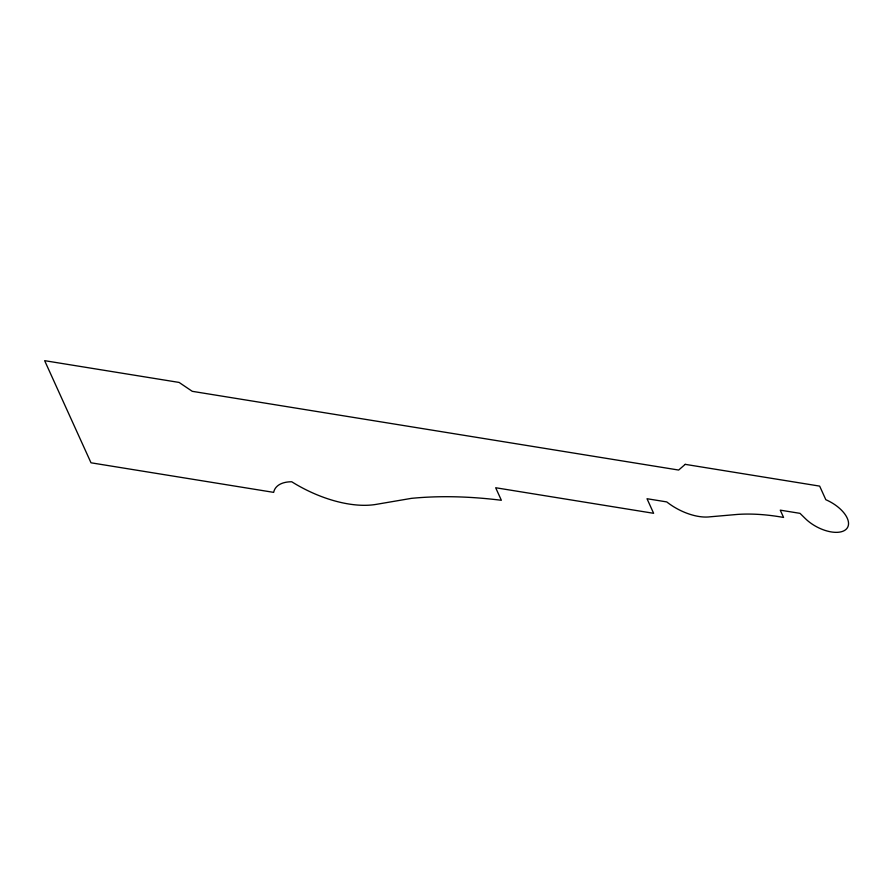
<?xml version="1.0" encoding="UTF-8"?>
<svg xmlns="http://www.w3.org/2000/svg" width="893" height="893" viewBox="0 0 893 893"><rect width="100%" height="100%" fill="white"/><g stroke="black" fill="none" stroke-linecap="round" stroke-linejoin="round"><path stroke-width="1.34" d="M685.221 464.349L678.658 470.053L192.274 391.324L179.091 382.427L44.65 360.672L91.008 462.797L273.66 492.367A41.48 21.298 28.3 0 1 291.721 481.762A88.496 45.443 28.3 0 0 375.975 504.411L411.383 498.361A416.774 214.03 28.3 0 1 501.364 500.281L495.671 487.745L653.631 513.308L647.012 498.718L666.758 501.922A39.683 20.383 28.3 0 0 709.879 516.824L737.674 514.401A176.624 90.706 28.3 0 1 783.574 517.449L780.259 510.149L800.005 513.352L805.453 518.699A27.661 14.199 28.3 0 0 846.117 529.292A27.661 14.199 28.3 0 0 825.824 499.712L819.662 486.116L685.221 464.349"/></g></svg>
